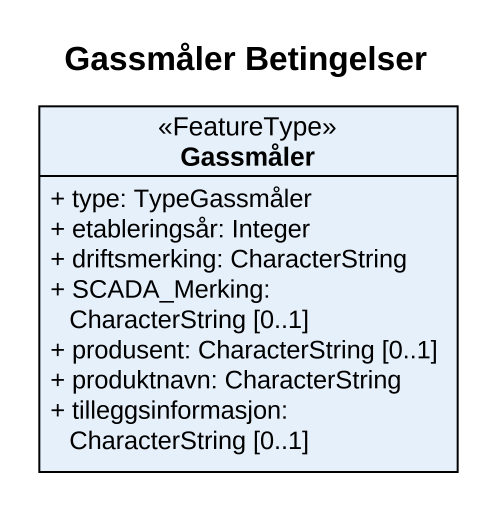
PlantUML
@startuml
title Gassmåler Betingelser
hide circle
hide empty members
skinparam classAttributeIconSize 0
class Gassmåler <<FeatureType>> {
  + type: TypeGassmåler
  + etableringsår: Integer
  + driftsmerking: CharacterString
  + SCADA_Merking: CharacterString [0..1]
  + produsent: CharacterString [0..1]
  + produktnavn: CharacterString
  + tilleggsinformasjon: CharacterString [0..1]
}
@enduml
